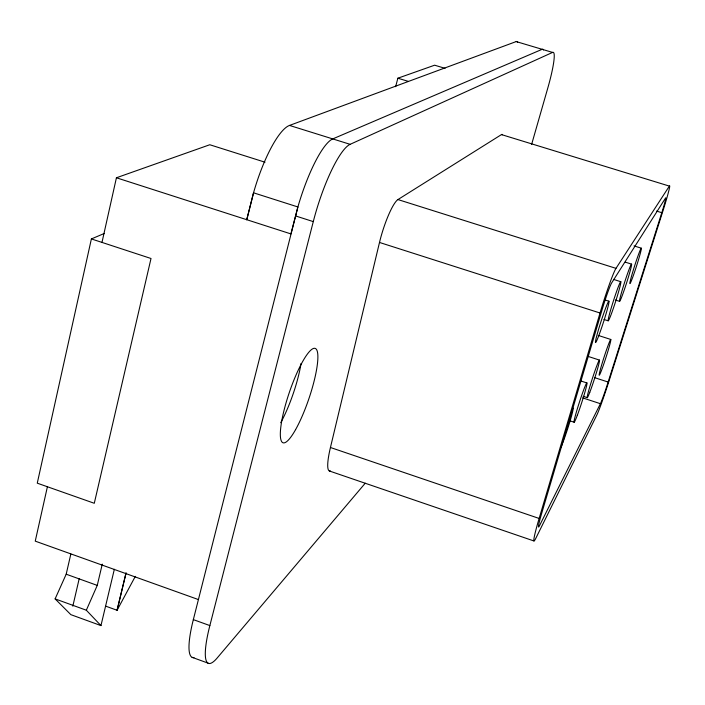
<?xml version="1.0" encoding="UTF-8"?>
<svg xmlns="http://www.w3.org/2000/svg" width="705" height="705" viewBox="0 0 705 705"><rect width="100%" height="100%" fill="white"/><g stroke="black" fill="none" stroke-linecap="round" stroke-linejoin="round"><path stroke-width="1.06" d="M91.386 238.933L37.268 483.172L94.285 503.282L151.011 258.497L91.386 238.933L104.472 233.39M47.402 486.75L35.25 541.14L198.413 599.567M101.987 242.414L116.422 177.775L209.782 144.745L265.01 162.203M114.342 569.27L100.956 625.599L70.853 614.654L55.113 598.889L66.191 574.205L70.835 554.033M72.826 606.159L79.233 578.549M100.956 625.599L86.327 610.213L97.255 585.397L102.269 564.141M330.469 470.975A42.556 7.508 -71.2 0 1 330.442 447.499L379.501 242.458A34.783 6.512 -72.4 0 1 397.946 199.568L501.466 134.593A26.57 3.789 -72.8 0 1 502.542 134.752M193.981 657.606A66.191 13.836 -69.6 0 1 193.337 619.625L297.889 206.962A69.231 16.003 -72.5 0 1 332.742 138.911L542.145 49.315A41.216 5.534 -73.1 0 1 543.476 49.932M365.243 483.207L217.299 657.844A66.288 13.245 -69.7 0 1 209.861 625.582L313.284 221.608A69.346 15.325 -72.5 0 1 350.129 144.331L552.561 52.417A41.251 5.287 -73 0 1 547.732 88.266L531.64 144.349M395.637 86.689L397.867 78.202L434.641 65.195L445.04 68.341M669.371 186.102A26.975 1.225 -72.3 0 1 662.973 210.795L609.64 379.079A34.519 1.56 -72 0 1 596.844 415.016L535.721 538.488A43.349 2.441 -71.8 0 1 539.131 518.448L600.034 313.002A35.462 2.124 -72.2 0 1 615.985 268.358L669.371 186.102L501.466 134.593M608.133 382.048L661.801 212.698A16.321 0.74 -72.3 0 0 665.608 197.946L611.693 282.864A21.247 1.269 -72.2 0 0 602.149 309.565L541.651 513.46A26.023 1.463 -71.8 0 0 539.589 525.551L600.413 403.701A20.683 0.934 -72 0 0 608.133 382.048L594.526 377.616M135.325 576.355L117.074 610.266L105.891 606.221M116.422 177.775L290.909 233.91L297.889 206.962L253.536 192.809L246.759 219.713L253.536 192.809A68.967 17.669 -72.6 0 1 289.508 125.428L516.192 41.577L552.561 52.417M397.867 78.202L408.318 81.383M656.558 211.077L661.801 212.698M289.508 125.428L350.129 144.331M634.024 245.904L641.347 248.195A18.665 0.934 -72.2 0 1 633.196 275.946A18.665 0.934 -72.2 0 1 632.253 273.619A18.665 0.934 -72.2 0 1 641.347 248.195M625.317 262.163L631.592 264.137A19.564 1.022 -72.2 0 1 623.141 293.095A19.564 1.022 -72.2 0 1 621.969 290.954A19.564 1.022 -72.2 0 1 631.592 264.137M397.946 199.568L615.985 268.358M613.5 279.392L620.841 281.718A20.56 1.137 -72.2 0 1 612.063 311.98A20.56 1.137 -72.2 0 1 610.609 310.085A20.56 1.137 -72.2 0 1 620.841 281.718M615.377 300.013L619.554 301.343M604.74 299.863L608.935 301.202A21.661 1.26 -72.1 0 1 599.805 332.892A21.661 1.26 -72.1 0 1 598.016 331.306A21.661 1.26 -72.1 0 1 608.935 301.202M379.501 242.458L600.034 313.002M295.465 215.906L313.284 221.608M604 319.48L608.195 320.828M598.237 335.421L610.812 339.466A18.823 0.952 -72.1 0 1 602.854 366.679A18.823 0.952 -72.1 0 1 601.347 365.992A18.823 0.952 -72.1 0 1 610.812 339.466M587.926 356.351L599.453 360.088M580.532 380.876L586.789 382.912M583.105 396.298L587.291 397.673M582.7 397.893L600.413 403.701M570.081 420.885L574.258 422.26M330.442 447.499L539.131 518.448M329.508 471.028L534.002 540.991M193.337 619.625L209.861 625.582M66.191 574.205L97.255 585.397M55.113 598.889L86.327 610.213M192.139 657.342L208.231 663.193M516.192 41.577A41.119 6.125 -73.2 0 1 517.673 42.238M301.044 363.463A49.791 10.725 -71.1 0 1 280.722 422.727M572.672 408.424A21.934 1.287 -71.9 0 1 569.684 422.321A21.934 1.287 -71.9 0 1 560.783 447.578M126.028 573.006L117.074 610.266L126.036 572.998M295.589 429.618A49.87 10.275 -71.2 0 0 316.853 350.138A49.87 10.275 -71.2 0 0 284.855 407.164A49.87 10.275 -71.2 0 0 295.589 429.618M589.785 392.297A19.758 1.049 -72 0 0 599.514 360.775A19.758 1.049 -72 0 0 590.772 383.573A19.758 1.049 -72 0 0 589.785 392.297M577.307 415.333A20.789 1.163 -72 0 0 587.027 383.141A20.789 1.163 -72 0 0 577.166 409.358A20.789 1.163 -72 0 0 577.307 415.333"/></g></svg>
